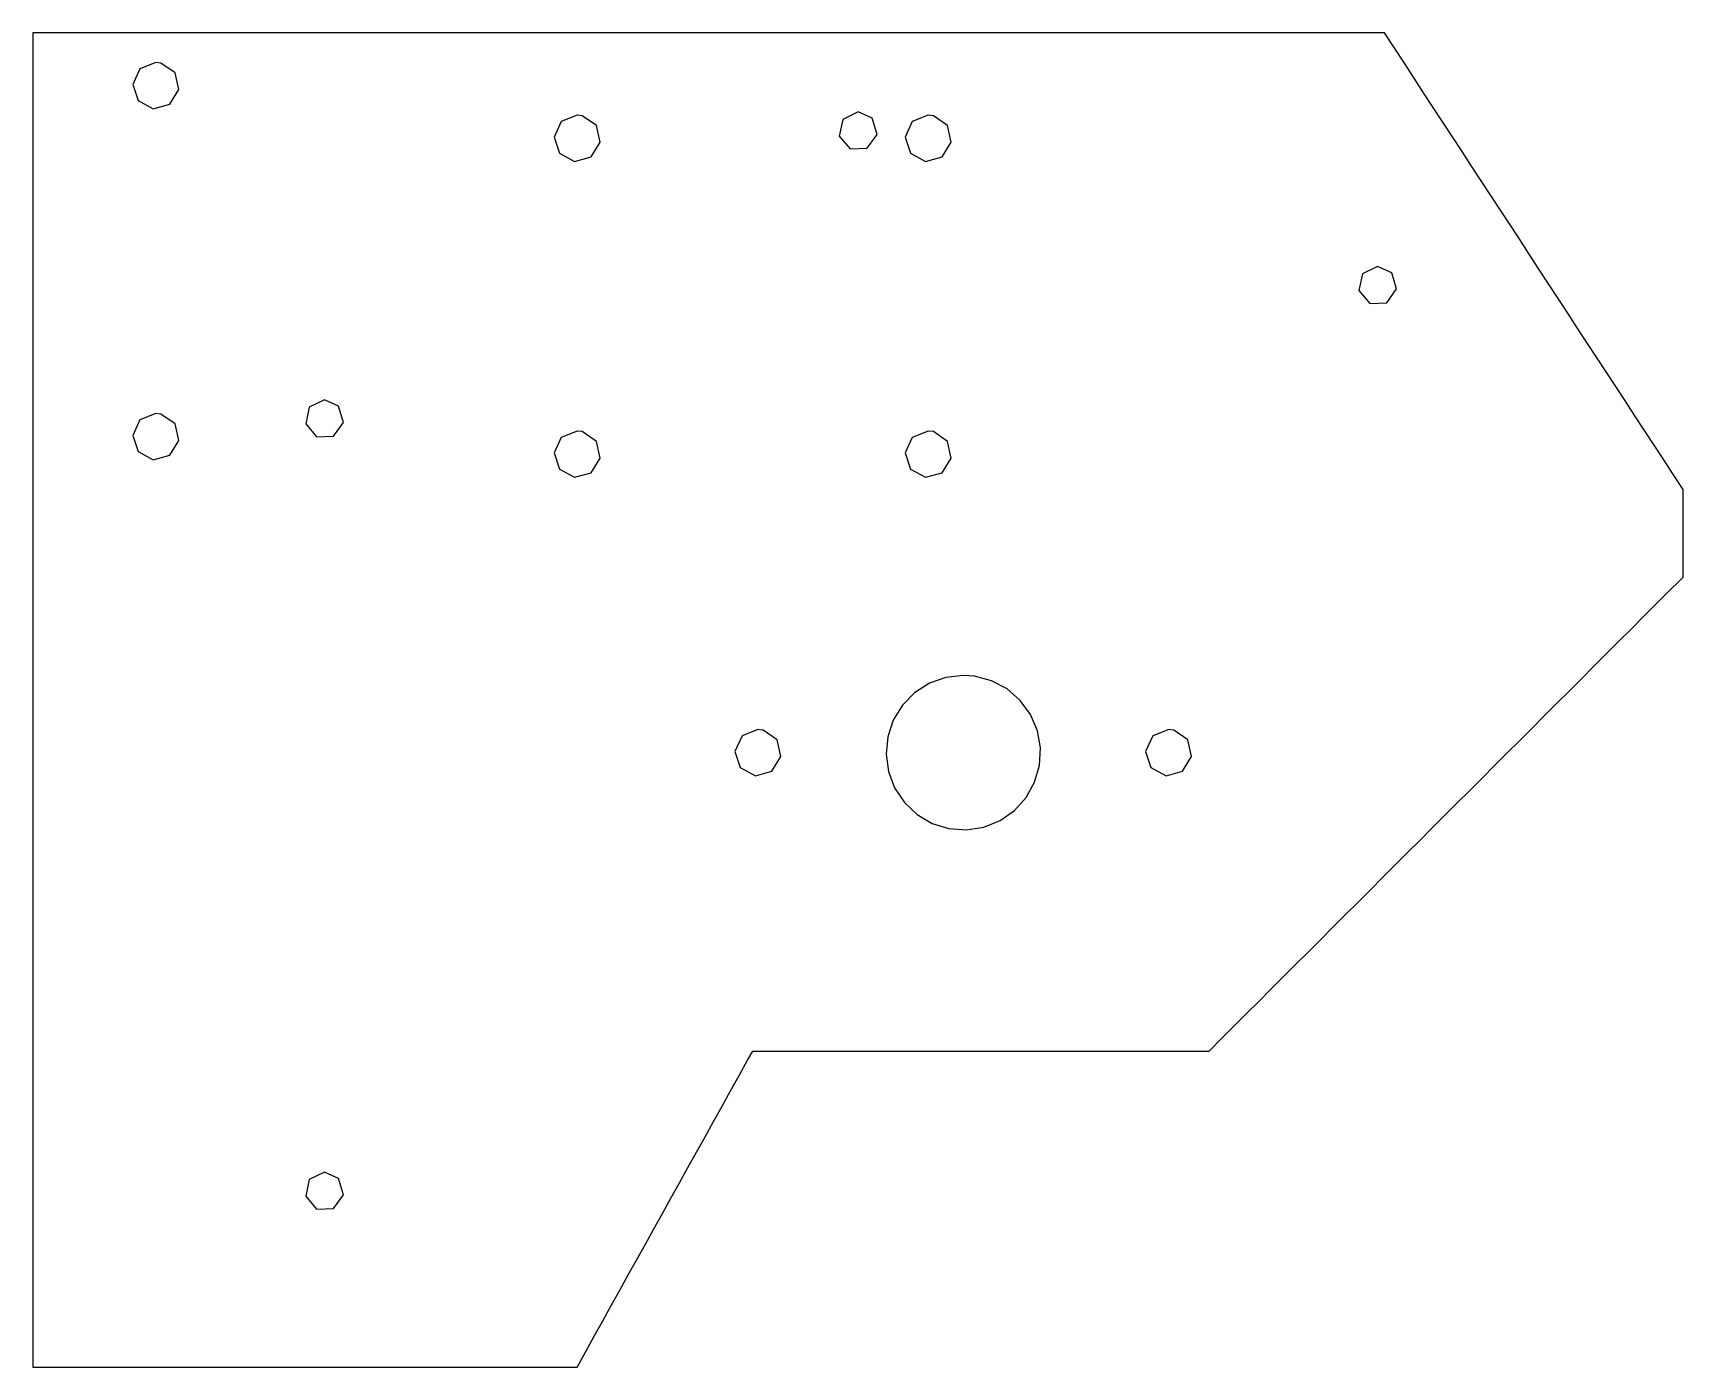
# Model space of a CAD drawing. Header units: millimetres. Extents: x -265 to 205, y 10 to 390.
import ezdxf

# ---------------------------------------------------------------- set-up
doc = ezdxf.new("R2010")
doc.units = ezdxf.units.MM
doc.layers.add('DXF_zijplaat', color=7, linetype='CONTINUOUS')

msp = doc.modelspace()

# ---------------------------------------------------------------- linework, layer by layer
at = {"layer": 'DXF_zijplaat'}
for points in [[(-265, 390), (-265, 385), (-265, 380), (-265, 375), (-265, 370), (-265, 365), (-265, 360), (-265, 355), (-265, 350), (-265, 345), (-265, 340), (-265, 335), (-265, 330), (-265, 325), (-265, 320), (-265, 315), (-265, 310), (-265, 305), (-265, 300), (-265, 295), (-265, 290), (-265, 285), (-265, 280), (-265, 275), (-265, 270), (-265, 265), (-265, 260), (-265, 255), (-265, 250), (-265, 245), (-265, 240), (-265, 235), (-265, 230), (-265, 225), (-265, 220), (-265, 215), (-265, 210), (-265, 205), (-265, 200), (-265, 195), (-265, 190), (-265, 185), (-265, 180), (-265, 175), (-265, 170), (-265, 165), (-265, 160), (-265, 155), (-265, 150), (-265, 145), (-265, 140), (-265, 135), (-265, 130), (-265, 125), (-265, 120), (-265, 115), (-265, 110), (-265, 105), (-265, 100), (-265, 95), (-265, 90), (-265, 85), (-265, 80), (-265, 75), (-265, 70), (-265, 65), (-265, 60), (-265, 55), (-265, 50), (-265, 45), (-265, 40), (-265, 35), (-265, 30), (-265, 25), (-265, 20), (-265, 15), (-265, 10)], [(120, 390), (115, 390), (110, 390), (105, 390), (100, 390), (95, 390), (90, 390), (85, 390), (80, 390), (75, 390), (70, 390), (65, 390), (60, 390), (55, 390), (50, 390), (45, 390), (40, 390), (35, 390), (30, 390), (25, 390), (20, 390), (15, 390), (10, 390), (5, 390), (0, 390), (-5, 390), (-10, 390), (-15, 390), (-20, 390), (-25, 390), (-30, 390), (-35, 390), (-40, 390), (-45, 390), (-50, 390), (-55, 390), (-60, 390), (-65, 390), (-70, 390), (-75, 390), (-80, 390), (-85, 390), (-90, 390), (-95, 390), (-100, 390), (-105, 390), (-110, 390), (-115, 390), (-120, 390), (-125, 390), (-130, 390), (-135, 390), (-140, 390), (-145, 390), (-150, 390), (-155, 390), (-160, 390), (-165, 390), (-170, 390), (-175, 390), (-180, 390), (-185, 390), (-190, 390), (-195, 390), (-200, 390), (-205, 390), (-210, 390), (-215, 390), (-220, 390), (-225, 390), (-230, 390), (-235, 390), (-240, 390), (-245, 390), (-250, 390), (-255, 390), (-260, 390), (-265, 390)], [(205, 260), (202.26, 264.18), (199.53, 268.37), (196.79, 272.55), (194.06, 276.74), (191.32, 280.92), (188.58, 285.11), (185.85, 289.29), (183.11, 293.48), (180.37, 297.66), (177.64, 301.85), (174.9, 306.03), (172.17, 310.22), (169.43, 314.4), (166.69, 318.59), (163.96, 322.77), (161.22, 326.96), (158.48, 331.14), (155.75, 335.33), (153.01, 339.51), (150.28, 343.7), (147.54, 347.88), (144.8, 352.07), (142.07, 356.25), (139.33, 360.44), (136.59, 364.62), (133.86, 368.81), (131.12, 372.99), (128.39, 377.18), (125.65, 381.36), (122.91, 385.55), (120, 390)], [(205, 235), (205, 240), (205, 245), (205, 250), (205, 255), (205, 260)], [(70, 100), (73.54, 103.54), (77.07, 107.07), (80.61, 110.61), (84.14, 114.14), (87.68, 117.68), (91.21, 121.21), (94.75, 124.75), (98.28, 128.28), (101.82, 131.82), (105.36, 135.36), (108.89, 138.89), (112.43, 142.43), (115.96, 145.96), (119.5, 149.5), (123.03, 153.03), (126.57, 156.57), (130.1, 160.1), (133.64, 163.64), (137.18, 167.18), (140.71, 170.71), (144.25, 174.25), (147.78, 177.78), (151.32, 181.32), (154.85, 184.85), (158.39, 188.39), (161.92, 191.92), (165.46, 195.46), (168.99, 198.99), (172.53, 202.53), (176.07, 206.07), (179.6, 209.6), (183.14, 213.14), (186.67, 216.67), (190.21, 220.21), (193.74, 223.74), (197.28, 227.28), (200.81, 230.81), (204.35, 234.35), (205, 235)], [(-110, 10), (-107.57, 14.37), (-105.14, 18.74), (-102.72, 23.11), (-100.29, 27.48), (-97.86, 31.85), (-95.43, 36.22), (-93, 40.6), (-90.57, 44.97), (-88.15, 49.34), (-85.72, 53.71), (-83.29, 58.08), (-80.86, 62.45), (-78.43, 66.82), (-76, 71.19), (-73.58, 75.56), (-71.15, 79.93), (-68.72, 84.3), (-66.29, 88.67), (-63.86, 93.04), (-61.44, 97.42), (-60, 100)], [(-60, 100), (-55, 100), (-50, 100), (-45, 100), (-40, 100), (-35, 100), (-30, 100), (-25, 100), (-20, 100), (-15, 100), (-10, 100), (-5, 100), (0, 100), (5, 100), (10, 100), (15, 100), (20, 100), (25, 100), (30, 100), (35, 100), (40, 100), (45, 100), (50, 100), (55, 100), (60, 100), (65, 100), (70, 100)], [(-265, 10), (-260, 10), (-255, 10), (-250, 10), (-245, 10), (-240, 10), (-235, 10), (-230, 10), (-225, 10), (-220, 10), (-215, 10), (-210, 10), (-205, 10), (-200, 10), (-195, 10), (-190, 10), (-185, 10), (-180, 10), (-175, 10), (-170, 10), (-165, 10), (-160, 10), (-155, 10), (-150, 10), (-145, 10), (-140, 10), (-135, 10), (-130, 10), (-125, 10), (-120, 10), (-115, 10), (-110, 10)]]:
    msp.add_lwpolyline(points, dxfattribs=at)
for points in [[(-230, 381.6), (-234.54, 379.79), (-236.59, 375.37), (-235.04, 370.74), (-230.73, 368.44), (-226.03, 369.73), (-223.49, 373.9), (-224.52, 378.68), (-228.54, 381.44)], [(-110, 366.6), (-114.54, 364.79), (-116.59, 360.37), (-115.04, 355.74), (-110.73, 353.44), (-106.03, 354.73), (-103.49, 358.9), (-104.52, 363.68), (-108.54, 366.44)], [(-30, 367.5), (-34.34, 365.38), (-35.33, 360.65), (-32.21, 356.97), (-27.39, 357.16), (-24.58, 361.09), (-25.95, 365.72)], [(-10, 366.6), (-14.54, 364.79), (-16.59, 360.37), (-15.04, 355.74), (-10.73, 353.44), (-6.03, 354.73), (-3.49, 358.9), (-4.52, 363.68), (-8.54, 366.44)], [(118, 323.5), (113.66, 321.38), (112.67, 316.65), (115.79, 312.97), (120.61, 313.16), (123.42, 317.09), (122.05, 321.72)], [(-182, 285.5), (-186.34, 283.38), (-187.33, 278.65), (-184.21, 274.97), (-179.39, 275.16), (-176.58, 279.09), (-177.95, 283.72)], [(-230, 281.6), (-234.54, 279.79), (-236.59, 275.37), (-235.04, 270.74), (-230.73, 268.44), (-226.03, 269.73), (-223.49, 273.9), (-224.52, 278.68), (-228.54, 281.44)], [(-110, 276.6), (-114.54, 274.79), (-116.59, 270.37), (-115.04, 265.74), (-110.73, 263.44), (-106.03, 264.73), (-103.49, 268.9), (-104.52, 273.68), (-108.54, 276.44)], [(-10, 276.6), (-14.54, 274.79), (-16.59, 270.37), (-15.04, 265.74), (-10.73, 263.44), (-6.03, 264.73), (-3.49, 268.9), (-4.52, 273.68), (-8.54, 276.44)], [(0, 207), (-4.96, 206.43), (-9.66, 204.77), (-13.86, 202.08), (-17.36, 198.52), (-19.96, 194.26), (-21.53, 189.52), (-22, 184.56), (-21.33, 179.61), (-19.57, 174.95), (-16.8, 170.79), (-13.17, 167.37), (-8.86, 164.86), (-4.09, 163.38), (0.88, 163.02), (5.82, 163.78), (10.45, 165.64), (14.54, 168.49), (17.89, 172.19), (20.31, 176.55), (21.69, 181.34), (21.96, 186.33), (21.1, 191.24), (19.15, 195.83), (16.21, 199.87), (12.45, 203.14), (8.04, 205.48), (3.22, 206.76)], [(-58.5, 191.6), (-63.04, 189.79), (-65.09, 185.37), (-63.54, 180.74), (-59.23, 178.44), (-54.53, 179.73), (-51.99, 183.9), (-53.02, 188.68), (-57.04, 191.44)], [(58.5, 191.6), (53.96, 189.79), (51.91, 185.37), (53.46, 180.74), (57.77, 178.44), (62.47, 179.73), (65.01, 183.9), (63.98, 188.68), (59.96, 191.44)], [(-182, 65.5), (-186.34, 63.38), (-187.33, 58.65), (-184.21, 54.97), (-179.39, 55.16), (-176.58, 59.09), (-177.95, 63.72)]]:
    msp.add_lwpolyline(points, close=True, dxfattribs=at)

doc.saveas('drawing.dxf')
